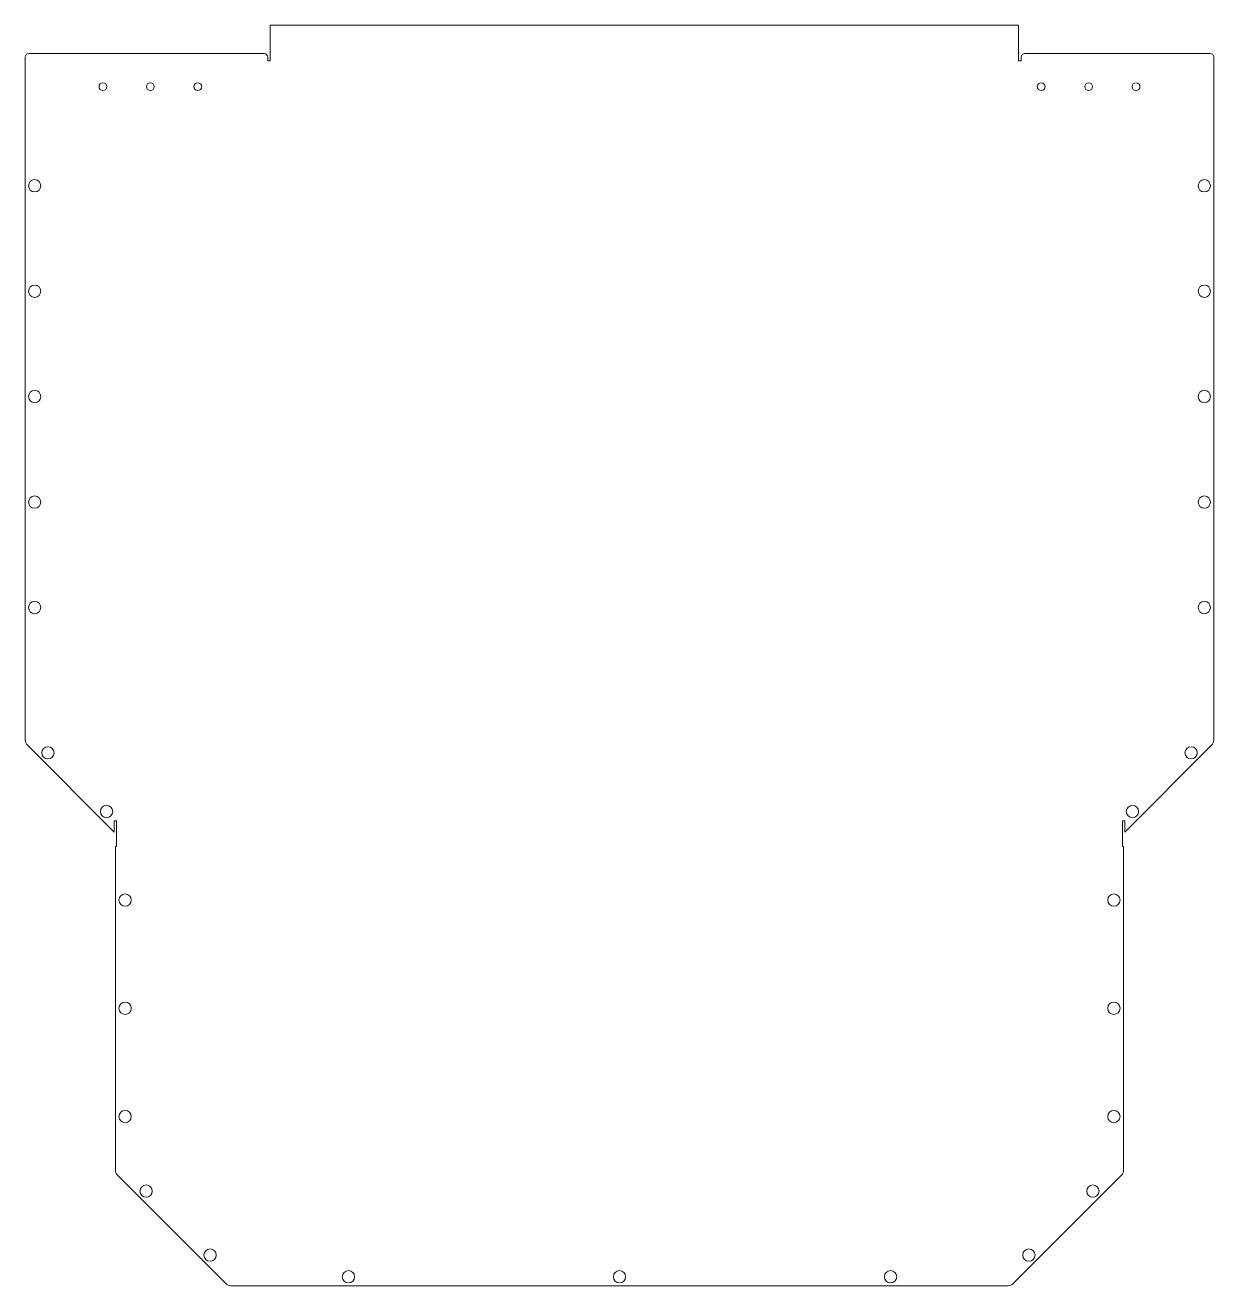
# Model space of a CAD drawing. Header units: inches. Extents: x -9.9 to 9.9, y -20.5 to 0.5.
import ezdxf

# ---------------------------------------------------------------- set-up
doc = ezdxf.new("R2010")
doc.units = ezdxf.units.IN
doc.header["$MEASUREMENT"] = 0

msp = doc.modelspace()

# ---------------------------------------------------------------- linework, layer by layer
at = {"color": 7, "linetype": 'Continuous', "lineweight": 15}
for p, q in [((-5.8, -0.122), (-5.8, 0.468)), ((6.625, 0.468), (-5.8, 0.468)), ((6.625, 0.468), (6.625, -0.122)), ((-5.902, 0), (-9.803, 0)), ((9.803, 0), (6.728, 0)), ((-9.865, -0.062), (-9.865, -11.392)), ((-5.84, -0.062), (-5.84, -0.122)), ((-5.84, -0.122), (-5.8, -0.122)), ((6.625, -0.122), (6.665, -0.122)), ((6.665, -0.122), (6.665, -0.062)), ((9.865, -11.392), (9.865, -0.062)), ((-9.828, -11.481), (-8.388, -12.921)), ((8.388, -12.921), (9.828, -11.481)), ((-8.388, -12.736), (-8.348, -12.736)), ((-8.388, -12.921), (-8.388, -12.736)), ((-8.348, -12.736), (-8.348, -13.164)), ((8.348, -12.736), (8.388, -12.736)), ((8.348, -13.164), (8.348, -12.736)), ((8.388, -12.736), (8.388, -12.921)), ((-8.368, -18.53), (-8.368, -13.164)), ((-8.368, -13.164), (-8.348, -13.164)), ((8.348, -13.164), (8.368, -13.164)), ((8.368, -13.164), (8.368, -18.53)), ((-6.535, -20.415), (-8.332, -18.618)), ((8.332, -18.618), (6.535, -20.415)), ((6.447, -20.451), (-6.447, -20.451))]:
    msp.add_line(p, q, dxfattribs=at)
for centre, radius in [((-8.575, -0.551), 0.065), ((-7.787, -0.551), 0.065), ((-7, -0.551), 0.065), ((7, -0.551), 0.065), ((7.787, -0.551), 0.065), ((8.575, -0.551), 0.065), ((-9.708, -2.196), 0.102), ((9.708, -2.196), 0.102), ((-9.708, -3.946), 0.102), ((9.708, -3.946), 0.102), ((-9.708, -5.696), 0.102), ((9.708, -5.696), 0.102), ((-9.708, -7.446), 0.102), ((9.708, -7.446), 0.102), ((-9.708, -9.196), 0.102), ((9.708, -9.196), 0.102), ((-9.487, -11.607), 0.102), ((9.487, -11.607), 0.102), ((-8.515, -12.579), 0.102), ((8.515, -12.579), 0.102), ((-8.207, -14.05), 0.102), ((8.207, -14.05), 0.102), ((-8.207, -15.847), 0.102), ((8.207, -15.847), 0.102), ((-8.207, -17.644), 0.102), ((8.207, -17.644), 0.102), ((-7.858, -18.88), 0.102), ((7.858, -18.88), 0.102), ((-6.797, -19.941), 0.102), ((6.797, -19.941), 0.102), ((-4.5, -20.301), 0.102), ((0, -20.301), 0.102), ((4.5, -20.301), 0.102)]:
    msp.add_circle(centre, radius, dxfattribs=at)
for centre, radius, start, end in [((-5.902, -0.062), 0.0625, 0, 90), ((6.728, -0.062), 0.0625, 90, 180), ((9.803, -0.062), 0.0625, 0, 90), ((-9.803, -0.062), 0.0625, 90, 180), ((-9.74, -11.392), 0.125, 180, 225), ((9.74, -11.392), 0.125, 315, 360), ((-8.243, -18.53), 0.125, 180, 225), ((8.243, -18.53), 0.125, 315, 360), ((-6.447, -20.326), 0.125, 225, 270), ((6.447, -20.326), 0.125, 270, 315)]:
    msp.add_arc(centre, radius, start, end, dxfattribs=at)

doc.saveas('drawing.dxf')
